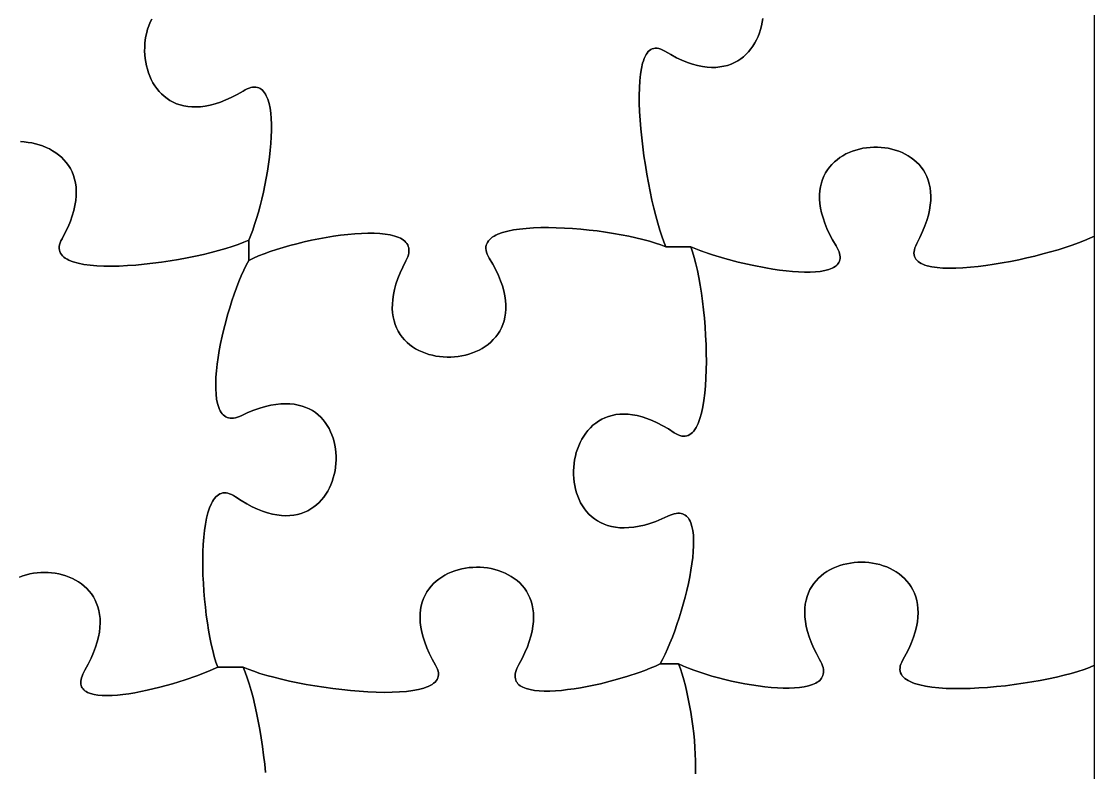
# Model space of a CAD drawing. Header units: millimetres. Extents: x 0 to 5, y 0 to 7.
# Drawn here: x 2.5 to 5, y 1.75 to 3.5 of the extents above; entities that cross this region are included whole.
import ezdxf

# ---------------------------------------------------------------- set-up
doc = ezdxf.new("R2010")
doc.units = ezdxf.units.MM

msp = doc.modelspace()

# ---------------------------------------------------------------- linework, layer by layer
at = {"flags": 128}
for points in [[(4.059542, 2.974792), (4.070785, 2.970117), (4.082953, 2.965447), (4.109677, 2.956241), (4.138938, 2.947416), (4.169962, 2.939213), (4.201974, 2.931874), (4.234201, 2.925642), (4.250152, 2.923016), (4.265866, 2.920758), (4.281246, 2.918897), (4.296196, 2.917464), (4.310618, 2.916488), (4.324416, 2.916001), (4.337493, 2.916033), (4.349752, 2.916613), (4.361097, 2.917771), (4.371429, 2.91954), (4.380653, 2.921947), (4.388673, 2.925024), (4.3922, 2.926823), (4.39539, 2.928801), (4.39823, 2.930961), (4.400708, 2.933308), (4.402812, 2.935845), (4.40453, 2.938575), (4.40585, 2.941504), (4.40676, 2.944633), (4.407248, 2.947968), (4.407301, 2.951512), (4.406908, 2.955268), (4.406056, 2.959242), (4.404733, 2.963435), (4.402927, 2.967853), (4.400627, 2.972498), (4.397819, 2.977375), (4.389761, 2.99115), (4.382727, 3.004508), (4.376683, 3.017449), (4.371598, 3.029971), (4.367438, 3.042074), (4.364172, 3.053757), (4.361765, 3.065019), (4.360187, 3.075858), (4.359404, 3.086275), (4.359383, 3.096268), (4.360092, 3.105837), (4.361498, 3.11498), (4.363569, 3.123697), (4.366271, 3.131986), (4.369573, 3.139847), (4.373442, 3.14728), (4.377845, 3.154283), (4.382749, 3.160854), (4.388122, 3.166995), (4.393931, 3.172703), (4.400143, 3.177977), (4.406727, 3.182817), (4.413649, 3.187223), (4.420876, 3.191192), (4.428376, 3.194724), (4.436117, 3.197819), (4.444065, 3.200475), (4.452188, 3.202692), (4.460454, 3.204468), (4.46883, 3.205803), (4.477282, 3.206696), (4.48578, 3.207146), (4.494289, 3.207152), (4.502777, 3.206713), (4.511212, 3.205829), (4.519561, 3.204498), (4.527791, 3.20272), (4.53587, 3.200494), (4.543766, 3.197819), (4.551444, 3.194694), (4.558874, 3.191117), (4.566021, 3.187089), (4.572854, 3.182609), (4.579341, 3.177675), (4.585447, 3.172287), (4.591141, 3.166443), (4.59639, 3.160143), (4.601161, 3.153387), (4.605422, 3.146172), (4.609141, 3.138499), (4.612283, 3.130366), (4.614818, 3.121773), (4.616712, 3.112718), (4.617932, 3.103201), (4.618446, 3.093221), (4.618222, 3.082777), (4.617226, 3.071868), (4.615426, 3.060494), (4.61279, 3.048653), (4.609284, 3.036344), (4.604877, 3.023567), (4.599535, 3.01032), (4.593226, 2.996604), (4.585917, 2.982417), (4.58343, 2.977398), (4.581546, 2.97264), (4.580248, 2.96814), (4.579522, 2.963891), (4.579351, 2.959891), (4.57972, 2.956134), (4.580615, 2.952616), (4.582019, 2.949331), (4.583918, 2.946277), (4.586296, 2.943448), (4.589137, 2.94084), (4.592427, 2.938448), (4.596149, 2.936267), (4.600289, 2.934294), (4.604831, 2.932524), (4.60976, 2.930951), (4.620716, 2.928383), (4.633035, 2.926553), (4.646594, 2.925425), (4.66127, 2.924964), (4.67694, 2.925132), (4.69348, 2.925895), (4.710769, 2.927215), (4.728682, 2.929057), (4.747098, 2.931385), (4.765893, 2.934162), (4.784944, 2.937352), (4.804129, 2.94092), (4.823324, 2.944828), (4.842407, 2.949042), (4.861254, 2.953524), (4.879743, 2.958239), (4.89775, 2.96315), (4.915154, 2.968222), (4.93183, 2.973419), (4.947656, 2.978703), (4.962509, 2.98404), (4.976266, 2.989392), (4.988804, 2.994724), (5, 3), (5, 4)], [(2.497497, 3.219921), (2.506411, 3.219356), (2.515263, 3.218347), (2.524019, 3.216892), (2.532646, 3.214992), (2.541111, 3.212646), (2.54938, 3.209854), (2.557419, 3.206615), (2.565196, 3.202929), (2.572676, 3.198795), (2.579826, 3.194214), (2.586613, 3.189185), (2.593003, 3.183707), (2.598963, 3.177781), (2.604459, 3.171405), (2.609458, 3.164579), (2.613926, 3.157303), (2.617829, 3.149577), (2.621135, 3.1414), (2.62381, 3.132772), (2.625819, 3.123692), (2.627131, 3.114161), (2.62771, 3.104177), (2.627525, 3.09374), (2.62654, 3.08285), (2.624724, 3.071507), (2.622042, 3.05971), (2.61846, 3.047458), (2.613946, 3.034752), (2.608466, 3.021591), (2.601985, 3.007975), (2.594472, 2.993903), (2.591923, 2.988912), (2.590009, 2.984153), (2.588713, 2.979622), (2.58802, 2.975316), (2.587912, 2.97123), (2.588375, 2.967361), (2.58939, 2.963705), (2.590943, 2.96026), (2.593015, 2.95702), (2.595592, 2.953983), (2.598657, 2.951145), (2.602193, 2.948503), (2.606184, 2.946052), (2.610613, 2.94379), (2.615465, 2.941712), (2.620722, 2.939814), (2.632389, 2.936548), (2.645482, 2.933963), (2.659872, 2.932028), (2.675426, 2.930716), (2.692013, 2.929997), (2.709504, 2.929843), (2.727766, 2.930225), (2.746668, 2.931113), (2.766081, 2.932479), (2.785872, 2.934293), (2.80591, 2.936528), (2.826066, 2.939154), (2.846206, 2.942141), (2.866202, 2.945462), (2.885921, 2.949087), (2.905232, 2.952987), (2.924005, 2.957133), (2.942108, 2.961497), (2.959411, 2.966049), (2.975783, 2.970761), (2.991092, 2.975603), (3.005207, 2.980548), (3.017998, 2.985564), (3.029333, 2.990625), (3.034055, 3.00186), (3.038706, 3.014069), (3.043262, 3.027153), (3.047696, 3.041011), (3.051981, 3.055543), (3.056093, 3.07065), (3.060004, 3.086232), (3.063688, 3.102188), (3.06712, 3.11842), (3.070272, 3.134826), (3.07312, 3.151308), (3.075637, 3.167765), (3.077796, 3.184097), (3.079572, 3.200206), (3.080938, 3.215989), (3.081868, 3.231349), (3.082337, 3.246185), (3.082317, 3.260396), (3.081783, 3.273884), (3.080709, 3.286548), (3.079068, 3.298289), (3.076835, 3.309006), (3.073983, 3.3186), (3.070486, 3.326971), (3.068487, 3.330666), (3.066317, 3.334018), (3.063974, 3.337015), (3.061452, 3.339643), (3.05875, 3.341891), (3.055863, 3.343745), (3.052789, 3.345194), (3.049525, 3.346224), (3.046066, 3.346824), (3.042411, 3.346981), (3.038555, 3.346682), (3.034495, 3.345915), (3.030228, 3.344668), (3.025751, 3.342927), (3.02106, 3.340681), (3.016153, 3.337917), (3.002318, 3.329967), (2.988907, 3.323048), (2.975921, 3.317126), (2.96336, 3.312168), (2.951226, 3.308142), (2.939518, 3.305015), (2.928238, 3.302753), (2.917385, 3.301324), (2.906962, 3.300694), (2.896967, 3.300832), (2.887403, 3.301702), (2.878269, 3.303274), (2.869566, 3.305514), (2.861295, 3.308388), (2.853456, 3.311864), (2.846051, 3.315909), (2.839079, 3.32049), (2.832542, 3.325574), (2.82644, 3.331129), (2.820773, 3.33712), (2.815543, 3.343515), (2.810749, 3.350282), (2.806393, 3.357386), (2.802475, 3.364796), (2.798996, 3.372478), (2.795957, 3.3804), (2.793357, 3.388527), (2.791199, 3.396829), (2.789482, 3.40527), (2.788206, 3.413819), (2.787374, 3.422443), (2.786984, 3.431108), (2.787039, 3.439781), (2.787538, 3.44843), (2.788482, 3.457022), (2.789873, 3.465524), (2.791709, 3.473902), (2.793993, 3.482124), (2.796724, 3.490157), (2.799904, 3.497967), (2.803533, 3.505523)], [(2.803533, 3.505523), (2.799904, 3.497967), (2.796724, 3.490157), (2.793993, 3.482124), (2.791709, 3.473902), (2.789873, 3.465524), (2.788482, 3.457022), (2.787538, 3.44843), (2.787039, 3.439781), (2.786984, 3.431108), (2.787374, 3.422443), (2.788206, 3.413819), (2.789482, 3.40527), (2.791199, 3.396829), (2.793357, 3.388527), (2.795957, 3.3804), (2.798996, 3.372478), (2.802475, 3.364796), (2.806393, 3.357386), (2.810749, 3.350282), (2.815543, 3.343515), (2.820773, 3.33712), (2.82644, 3.331129), (2.832542, 3.325574), (2.839079, 3.32049), (2.846051, 3.315909), (2.853456, 3.311864), (2.861295, 3.308388), (2.869566, 3.305514), (2.878269, 3.303274), (2.887403, 3.301702), (2.896967, 3.300832), (2.906962, 3.300694), (2.917385, 3.301324), (2.928238, 3.302753), (2.939518, 3.305015), (2.951226, 3.308142), (2.96336, 3.312168), (2.975921, 3.317126), (2.988907, 3.323048), (3.002318, 3.329967), (3.016153, 3.337917), (3.02106, 3.340681), (3.025751, 3.342927), (3.030228, 3.344668), (3.034495, 3.345915), (3.038555, 3.346682), (3.042411, 3.346981), (3.046066, 3.346824), (3.049525, 3.346224), (3.052789, 3.345194), (3.055863, 3.343745), (3.05875, 3.341891), (3.061452, 3.339643), (3.063974, 3.337015), (3.066317, 3.334018), (3.068487, 3.330666), (3.070486, 3.326971), (3.073983, 3.3186), (3.076835, 3.309006), (3.079068, 3.298289), (3.080709, 3.286548), (3.081783, 3.273884), (3.082317, 3.260396), (3.082337, 3.246185), (3.081868, 3.231349), (3.080938, 3.215989), (3.079572, 3.200206), (3.077796, 3.184097), (3.075637, 3.167765), (3.07312, 3.151308), (3.070272, 3.134826), (3.06712, 3.11842), (3.063688, 3.102188), (3.060004, 3.086232), (3.056093, 3.07065), (3.051981, 3.055543), (3.047696, 3.041011), (3.043262, 3.027153), (3.038706, 3.014069), (3.034055, 3.00186), (3.029333, 2.990625), (3.029333, 2.943056)], [(3.029333, 2.943056), (3.040362, 2.948335), (3.05247, 2.953564), (3.065551, 2.958712), (3.079501, 2.96375), (3.094214, 2.96865), (3.109584, 2.973381), (3.125508, 2.977916), (3.141879, 2.982225), (3.158592, 2.986279), (3.175543, 2.990048), (3.192625, 2.993503), (3.209734, 2.996616), (3.226765, 2.999357), (3.243612, 3.001697), (3.26017, 3.003607), (3.276333, 3.005057), (3.291998, 3.006019), (3.307058, 3.006464), (3.321408, 3.006362), (3.334943, 3.005684), (3.347558, 3.004401), (3.359147, 3.002485), (3.369606, 2.999904), (3.378829, 2.996632), (3.382945, 2.994727), (3.386712, 2.992638), (3.390117, 2.990361), (3.393147, 2.987893), (3.39579, 2.98523), (3.398032, 2.982368), (3.399859, 2.979304), (3.40126, 2.976035), (3.402219, 2.972555), (3.402726, 2.968863), (3.402765, 2.964954), (3.402324, 2.960824), (3.401391, 2.95647), (3.399951, 2.951889), (3.397992, 2.947076), (3.3955, 2.942028), (3.388279, 2.927798), (3.382064, 2.914045), (3.376822, 2.900769), (3.37252, 2.887967), (3.369125, 2.875639), (3.366604, 2.863784), (3.364925, 2.852401), (3.364054, 2.841488), (3.363959, 2.831045), (3.364606, 2.82107), (3.365964, 2.811563), (3.367997, 2.802523), (3.370675, 2.793947), (3.373964, 2.785836), (3.37783, 2.778188), (3.382242, 2.771002), (3.387166, 2.764277), (3.392569, 2.758011), (3.398419, 2.752205), (3.404682, 2.746856), (3.411325, 2.741965), (3.418316, 2.737528), (3.425622, 2.733546), (3.433209, 2.730018), (3.441046, 2.726942), (3.449098, 2.724317), (3.457333, 2.722143), (3.465718, 2.720418), (3.474221, 2.71914), (3.482808, 2.71831), (3.491446, 2.717926), (3.500102, 2.717986), (3.508744, 2.71849), (3.517339, 2.719437), (3.525853, 2.720826), (3.534254, 2.722655), (3.542509, 2.724924), (3.550585, 2.72763), (3.558449, 2.730775), (3.566068, 2.734355), (3.573409, 2.738371), (3.580439, 2.742821), (3.587126, 2.747703), (3.593436, 2.753018), (3.599337, 2.758764), (3.604795, 2.764939), (3.609777, 2.771543), (3.614252, 2.778575), (3.618185, 2.786033), (3.621545, 2.793917), (3.624297, 2.802225), (3.626409, 2.810956), (3.627849, 2.82011), (3.628582, 2.829685), (3.628577, 2.83968), (3.627801, 2.850094), (3.62622, 2.860925), (3.623801, 2.872174), (3.620513, 2.883839), (3.61632, 2.895918), (3.611192, 2.908411), (3.605095, 2.921317), (3.597995, 2.934634), (3.589861, 2.948361), (3.587079, 2.953238), (3.584908, 2.957917), (3.583334, 2.962401), (3.582341, 2.966693), (3.581913, 2.970795), (3.582036, 2.974711), (3.582693, 2.978442), (3.583869, 2.981992), (3.58555, 2.985363), (3.587718, 2.988558), (3.590359, 2.99158), (3.593458, 2.994431), (3.596998, 2.997115), (3.600965, 2.999633), (3.605342, 3.001988), (3.610115, 3.004184), (3.620786, 3.008108), (3.632853, 3.011424), (3.646192, 3.014156), (3.66068, 3.016325), (3.676194, 3.017952), (3.692608, 3.019059), (3.7098, 3.019668), (3.727646, 3.0198), (3.746022, 3.019478), (3.764804, 3.018722), (3.783869, 3.017555), (3.803093, 3.015998), (3.822352, 3.014073), (3.841523, 3.011801), (3.860481, 3.009204), (3.879103, 3.006304), (3.897266, 3.003123), (3.914845, 2.999682), (3.931717, 2.996003), (3.947758, 2.992107), (3.962845, 2.988016), (3.976853, 2.983752), (3.989659, 2.979337), (4.001139, 2.974792), (3.99644, 2.98637), (3.99172, 2.999518), (3.987009, 3.014097), (3.982341, 3.029967), (3.977746, 3.046988), (3.973258, 3.065021), (3.968908, 3.083924), (3.964729, 3.103559), (3.960751, 3.123786), (3.957008, 3.144464), (3.953532, 3.165455), (3.950353, 3.186618), (3.947505, 3.207813), (3.94502, 3.2289), (3.942929, 3.24974), (3.941264, 3.270193), (3.940058, 3.290118), (3.939342, 3.309377), (3.939149, 3.327829), (3.93951, 3.345335), (3.940459, 3.361754), (3.942025, 3.376947), (3.944243, 3.390774), (3.947143, 3.403094), (3.948859, 3.408646), (3.950758, 3.413769), (3.952843, 3.418446), (3.955119, 3.422659), (3.95759, 3.42639), (3.96026, 3.429623), (3.963132, 3.432339), (3.966211, 3.434522), (3.9695, 3.436153), (3.973005, 3.437215), (3.976728, 3.437691), (3.980673, 3.437564), (3.984846, 3.436815), (3.989249, 3.435428), (3.993887, 3.433384), (3.998764, 3.430667), (4.012547, 3.42263), (4.025913, 3.415632), (4.038861, 3.40964), (4.051389, 3.40462), (4.063498, 3.40054), (4.075186, 3.397366), (4.086452, 3.395065), (4.097296, 3.393604), (4.107717, 3.392949), (4.117713, 3.393069), (4.127285, 3.393929), (4.13643, 3.395496), (4.145149, 3.397738), (4.15344, 3.40062), (4.161303, 3.404111), (4.168737, 3.408176), (4.17574, 3.412783), (4.182312, 3.417899), (4.188453, 3.42349), (4.194161, 3.429523), (4.199435, 3.435966), (4.204274, 3.442784), (4.208679, 3.449946), (4.212647, 3.457417), (4.216178, 3.465164), (4.219272, 3.473155), (4.221926, 3.481357), (4.224141, 3.489735), (4.225916, 3.498258), (4.227249, 3.506891)], [(4.227249, 3.506891), (4.225916, 3.498258), (4.224141, 3.489735), (4.221926, 3.481357), (4.219272, 3.473155), (4.216178, 3.465164), (4.212647, 3.457417), (4.208679, 3.449946), (4.204274, 3.442784), (4.199435, 3.435966), (4.194161, 3.429523), (4.188453, 3.42349), (4.182312, 3.417899), (4.17574, 3.412783), (4.168737, 3.408176), (4.161303, 3.404111), (4.15344, 3.40062), (4.145149, 3.397738), (4.13643, 3.395496), (4.127285, 3.393929), (4.117713, 3.393069), (4.107717, 3.392949), (4.097296, 3.393604), (4.086452, 3.395065), (4.075186, 3.397366), (4.063498, 3.40054), (4.051389, 3.40462), (4.038861, 3.40964), (4.025913, 3.415632), (4.012547, 3.42263), (3.998764, 3.430667), (3.993887, 3.433384), (3.989249, 3.435428), (3.984846, 3.436815), (3.980673, 3.437564), (3.976728, 3.437691), (3.973005, 3.437215), (3.9695, 3.436153), (3.966211, 3.434522), (3.963132, 3.432339), (3.96026, 3.429623), (3.95759, 3.42639), (3.955119, 3.422659), (3.952843, 3.418446), (3.950758, 3.413769), (3.948859, 3.408646), (3.947143, 3.403094), (3.944243, 3.390774), (3.942025, 3.376947), (3.940459, 3.361754), (3.93951, 3.345335), (3.939149, 3.327829), (3.939342, 3.309377), (3.940058, 3.290118), (3.941264, 3.270193), (3.942929, 3.24974), (3.94502, 3.2289), (3.947505, 3.207813), (3.950353, 3.186618), (3.953532, 3.165455), (3.957008, 3.144464), (3.960751, 3.123786), (3.964729, 3.103559), (3.968908, 3.083924), (3.973258, 3.065021), (3.977746, 3.046988), (3.982341, 3.029967), (3.987009, 3.014097), (3.99172, 2.999518), (3.99644, 2.98637), (4.001139, 2.974792), (4.059542, 2.974792)], [(2.495472, 2.205374), (2.503315, 2.208257), (2.511354, 2.210696), (2.519556, 2.21269), (2.527888, 2.214241), (2.536318, 2.215347), (2.544814, 2.216009), (2.553342, 2.216227), (2.56187, 2.216002), (2.570365, 2.215332), (2.578794, 2.214218), (2.587125, 2.21266), (2.595325, 2.210659), (2.603362, 2.208213), (2.611202, 2.205324), (2.618813, 2.20199), (2.626163, 2.198213), (2.633218, 2.193991), (2.639946, 2.189326), (2.646314, 2.184217), (2.65229, 2.178664), (2.657841, 2.172668), (2.662934, 2.166227), (2.667536, 2.159343), (2.671615, 2.152015), (2.675139, 2.144243), (2.678073, 2.136027), (2.680387, 2.127368), (2.682046, 2.118264), (2.683019, 2.108717), (2.683273, 2.098727), (2.682774, 2.088293), (2.681491, 2.077415), (2.679391, 2.066093), (2.67644, 2.054328), (2.672607, 2.042119), (2.667858, 2.029466), (2.662161, 2.01637), (2.655483, 2.002831), (2.647792, 1.988847), (2.642855, 1.979195), (2.641066, 1.974733), (2.639715, 1.970508), (2.638792, 1.966517), (2.638286, 1.962754), (2.638186, 1.959216), (2.638482, 1.955899), (2.639163, 1.952799), (2.640219, 1.949911), (2.641638, 1.947232), (2.64341, 1.944757), (2.645525, 1.942482), (2.647971, 1.940403), (2.650738, 1.938516), (2.653816, 1.936817), (2.660859, 1.933967), (2.669015, 1.931818), (2.678199, 1.930338), (2.688325, 1.929495), (2.699309, 1.929255), (2.711063, 1.929586), (2.723504, 1.930454), (2.736545, 1.931826), (2.750102, 1.933671), (2.764088, 1.935954), (2.778419, 1.938643), (2.793008, 1.941704), (2.822623, 1.948815), (2.852249, 1.957023), (2.881202, 1.966064), (2.9088, 1.975676), (2.934358, 1.985594), (2.957194, 1.995556), (2.953142, 2.007186), (2.949263, 2.020065), (2.945573, 2.034073), (2.942091, 2.04909), (2.938834, 2.064996), (2.935818, 2.081671), (2.933061, 2.098996), (2.93058, 2.11685), (2.928393, 2.135114), (2.926517, 2.153668), (2.924968, 2.172391), (2.923765, 2.191164), (2.922925, 2.209868), (2.922464, 2.228382), (2.9224, 2.246586), (2.92275, 2.264361), (2.923532, 2.281587), (2.924762, 2.298143), (2.926459, 2.31391), (2.928638, 2.328769), (2.931319, 2.342598), (2.934516, 2.355279), (2.938249, 2.366692), (2.942534, 2.376716), (2.944889, 2.38117), (2.947389, 2.385231), (2.950035, 2.388886), (2.95283, 2.392119), (2.955776, 2.394915), (2.958875, 2.397259), (2.96213, 2.399136), (2.965542, 2.400531), (2.969113, 2.401429), (2.972846, 2.401815), (2.976744, 2.401674), (2.980807, 2.400991), (2.985038, 2.399751), (2.98944, 2.39794), (2.994015, 2.395542), (2.998764, 2.392542), (3.012126, 2.383817), (3.025123, 2.376137), (3.037751, 2.369471), (3.050009, 2.363785), (3.061893, 2.359046), (3.073402, 2.355222), (3.084533, 2.352281), (3.095284, 2.350189), (3.105651, 2.348914), (3.115632, 2.348424), (3.125226, 2.348685), (3.134429, 2.349665), (3.143239, 2.351332), (3.151654, 2.353653), (3.15967, 2.356595), (3.167286, 2.360126), (3.174499, 2.364212), (3.181307, 2.368822), (3.187707, 2.373922), (3.193696, 2.379481), (3.199272, 2.385464), (3.204434, 2.391841), (3.209177, 2.398577), (3.213499, 2.405642), (3.217399, 2.413), (3.220874, 2.420621), (3.223921, 2.428472), (3.226537, 2.43652), (3.228721, 2.444731), (3.23047, 2.453075), (3.231781, 2.461517), (3.232651, 2.470026), (3.233079, 2.478569), (3.233061, 2.487112), (3.232596, 2.495624), (3.231681, 2.504072), (3.230313, 2.512423), (3.22849, 2.520645), (3.226209, 2.528704), (3.223469, 2.536569), (3.220265, 2.544206), (3.216597, 2.551583), (3.212461, 2.558668), (3.207855, 2.565427), (3.202776, 2.571829), (3.197222, 2.57784), (3.191191, 2.583427), (3.18468, 2.588559), (3.177686, 2.593203), (3.170208, 2.597325), (3.162242, 2.600893), (3.153786, 2.603875), (3.144837, 2.606238), (3.135394, 2.60795), (3.125453, 2.608977), (3.115013, 2.609287), (3.10407, 2.608848), (3.092622, 2.607626), (3.080667, 2.605589), (3.068202, 2.602705), (3.055225, 2.598941), (3.041733, 2.594264), (3.027723, 2.588642), (3.013194, 2.582042), (3.008044, 2.579767), (3.003153, 2.578007), (2.998518, 2.57675), (2.994133, 2.575982), (2.989996, 2.57569), (2.986102, 2.575863), (2.982446, 2.576487), (2.979023, 2.577549), (2.975831, 2.579037), (2.972865, 2.580938), (2.97012, 2.583239), (2.967591, 2.585927), (2.965276, 2.58899), (2.963169, 2.592415), (2.961266, 2.596189), (2.959564, 2.6003), (2.956741, 2.609478), (2.954668, 2.61985), (2.953308, 2.631311), (2.95263, 2.64376), (2.952597, 2.657096), (2.953176, 2.671215), (2.954334, 2.686016), (2.956035, 2.701398), (2.958245, 2.717256), (2.960932, 2.733491), (2.964059, 2.749999), (2.967594, 2.766679), (2.971501, 2.783428), (2.975748, 2.800144), (2.980299, 2.816726), (2.98512, 2.833071), (2.990178, 2.849077), (2.995438, 2.864642), (3.000867, 2.879664), (3.006429, 2.894041), (3.012091, 2.907671), (3.017818, 2.920451), (3.023577, 2.93228), (3.029333, 2.943056), (3.029333, 2.990625), (3.017998, 2.985564), (3.005207, 2.980548), (2.991092, 2.975603), (2.975783, 2.970761), (2.959411, 2.966049), (2.942108, 2.961497), (2.924005, 2.957133), (2.905232, 2.952987), (2.885921, 2.949087), (2.866202, 2.945462), (2.846206, 2.942141), (2.826066, 2.939154), (2.80591, 2.936528), (2.785872, 2.934293), (2.766081, 2.932479), (2.746668, 2.931113), (2.727766, 2.930225), (2.709504, 2.929843), (2.692013, 2.929997), (2.675426, 2.930716), (2.659872, 2.932028), (2.645482, 2.933963), (2.632389, 2.936548), (2.620722, 2.939814), (2.615465, 2.941712), (2.610613, 2.94379), (2.606184, 2.946052), (2.602193, 2.948503), (2.598657, 2.951145), (2.595592, 2.953983), (2.593015, 2.95702), (2.590943, 2.96026), (2.58939, 2.963705), (2.588375, 2.967361), (2.587912, 2.97123), (2.58802, 2.975316), (2.588713, 2.979622), (2.590009, 2.984153), (2.591923, 2.988912), (2.594472, 2.993903), (2.601985, 3.007975), (2.608466, 3.021591), (2.613946, 3.034752), (2.61846, 3.047458), (2.622042, 3.05971), (2.624724, 3.071507), (2.62654, 3.08285), (2.627525, 3.09374), (2.62771, 3.104177), (2.627131, 3.114161), (2.625819, 3.123692), (2.62381, 3.132772), (2.621135, 3.1414), (2.617829, 3.149577), (2.613926, 3.157303), (2.609458, 3.164579), (2.604459, 3.171405), (2.598963, 3.177781), (2.593003, 3.183707), (2.586613, 3.189185), (2.579826, 3.194214), (2.572676, 3.198795), (2.565196, 3.202929), (2.557419, 3.206615), (2.54938, 3.209854), (2.541111, 3.212646), (2.532646, 3.214992), (2.524019, 3.216892), (2.515263, 3.218347), (2.506411, 3.219356), (2.497497, 3.219921)], [(4.030972, 2.003028), (4.042044, 1.99807), (4.053988, 1.993185), (4.066712, 1.988401), (4.080122, 1.983743), (4.094127, 1.979238), (4.108634, 1.974914), (4.123552, 1.970796), (4.138787, 1.966911), (4.154247, 1.963287), (4.169841, 1.959949), (4.185475, 1.956925), (4.201057, 1.954241), (4.216495, 1.951924), (4.231696, 1.95), (4.246569, 1.948496), (4.261021, 1.947439), (4.274959, 1.946856), (4.288291, 1.946773), (4.300925, 1.947216), (4.312769, 1.948214), (4.323729, 1.949791), (4.333715, 1.951976), (4.342632, 1.954794), (4.35039, 1.958272), (4.353805, 1.960267), (4.356896, 1.962437), (4.35965, 1.964786), (4.362056, 1.967316), (4.364104, 1.970031), (4.36578, 1.972935), (4.367074, 1.976031), (4.367974, 1.979321), (4.368469, 1.98281), (4.368547, 1.986501), (4.368196, 1.990397), (4.367406, 1.994501), (4.366163, 1.998817), (4.364458, 2.003349), (4.362278, 2.008098), (4.359611, 2.013069), (4.351973, 2.02708), (4.345353, 2.040642), (4.339718, 2.053758), (4.335037, 2.066427), (4.331276, 2.078649), (4.328401, 2.090424), (4.326381, 2.101752), (4.325182, 2.112634), (4.324772, 2.12307), (4.325116, 2.133059), (4.326183, 2.142601), (4.32794, 2.151698), (4.330354, 2.160348), (4.333391, 2.168553), (4.337019, 2.176311), (4.341206, 2.183624), (4.345917, 2.190492), (4.351121, 2.196913), (4.356783, 2.20289), (4.362872, 2.20842), (4.369355, 2.213506), (4.376198, 2.218147), (4.383369, 2.222342), (4.390835, 2.226093), (4.398562, 2.229398), (4.406519, 2.232259), (4.414671, 2.234676), (4.422987, 2.236648), (4.431432, 2.238175), (4.439976, 2.239258), (4.448583, 2.239897), (4.457222, 2.240092), (4.46586, 2.239843), (4.474463, 2.23915), (4.483, 2.238013), (4.491436, 2.236432), (4.499739, 2.234408), (4.507876, 2.231941), (4.515814, 2.22903), (4.523521, 2.225675), (4.530963, 2.221878), (4.538108, 2.217637), (4.544922, 2.212954), (4.551373, 2.207828), (4.557427, 2.202258), (4.563053, 2.196247), (4.568216, 2.189792), (4.572885, 2.182896), (4.577025, 2.175556), (4.580605, 2.167775), (4.583591, 2.159552), (4.585951, 2.150886), (4.587651, 2.141779), (4.588659, 2.132229), (4.588941, 2.122238), (4.588465, 2.111806), (4.587199, 2.100931), (4.585108, 2.089616), (4.58216, 2.077859), (4.578323, 2.065661), (4.573562, 2.053022), (4.567847, 2.039941), (4.561142, 2.02642), (4.553417, 2.012458), (4.550804, 2.007503), (4.548846, 2.002767), (4.547527, 1.998245), (4.546829, 1.993935), (4.546735, 1.989833), (4.547228, 1.985937), (4.548291, 1.982243), (4.549908, 1.978747), (4.552061, 1.975447), (4.554734, 1.972339), (4.557909, 1.96942), (4.561569, 1.966687), (4.565698, 1.964136), (4.570279, 1.961765), (4.575294, 1.95957), (4.580727, 1.957547), (4.592777, 1.954007), (4.606293, 1.951119), (4.621141, 1.948857), (4.637184, 1.947196), (4.654287, 1.946108), (4.672313, 1.945569), (4.691127, 1.945552), (4.710594, 1.946031), (4.730577, 1.946981), (4.750941, 1.948375), (4.771549, 1.950187), (4.792268, 1.952392), (4.812959, 1.954963), (4.833489, 1.957874), (4.85372, 1.9611), (4.873518, 1.964615), (4.892747, 1.968392), (4.91127, 1.972405), (4.928952, 1.976629), (4.945658, 1.981038), (4.961252, 1.985606), (4.975597, 1.990306), (4.988558, 1.995112), (5, 2), (5, 3), (4.988804, 2.994724), (4.976266, 2.989392), (4.962509, 2.98404), (4.947656, 2.978703), (4.93183, 2.973419), (4.915154, 2.968222), (4.89775, 2.96315), (4.879743, 2.958239), (4.861254, 2.953524), (4.842407, 2.949042), (4.823324, 2.944828), (4.804129, 2.94092), (4.784944, 2.937352), (4.765893, 2.934162), (4.747098, 2.931385), (4.728682, 2.929057), (4.710769, 2.927215), (4.69348, 2.925895), (4.67694, 2.925132), (4.66127, 2.924964), (4.646594, 2.925425), (4.633035, 2.926553), (4.620716, 2.928383), (4.60976, 2.930951), (4.604831, 2.932524), (4.600289, 2.934294), (4.596149, 2.936267), (4.592427, 2.938448), (4.589137, 2.94084), (4.586296, 2.943448), (4.583918, 2.946277), (4.582019, 2.949331), (4.580615, 2.952616), (4.57972, 2.956134), (4.579351, 2.959891), (4.579522, 2.963891), (4.580248, 2.96814), (4.581546, 2.97264), (4.58343, 2.977398), (4.585917, 2.982417), (4.593226, 2.996604), (4.599535, 3.01032), (4.604877, 3.023567), (4.609284, 3.036344), (4.61279, 3.048653), (4.615426, 3.060494), (4.617226, 3.071868), (4.618222, 3.082777), (4.618446, 3.093221), (4.617932, 3.103201), (4.616712, 3.112718), (4.614818, 3.121773), (4.612283, 3.130366), (4.609141, 3.138499), (4.605422, 3.146172), (4.601161, 3.153387), (4.59639, 3.160143), (4.591141, 3.166443), (4.585447, 3.172287), (4.579341, 3.177675), (4.572854, 3.182609), (4.566021, 3.187089), (4.558874, 3.191117), (4.551444, 3.194694), (4.543766, 3.197819), (4.53587, 3.200494), (4.527791, 3.20272), (4.519561, 3.204498), (4.511212, 3.205829), (4.502777, 3.206713), (4.494289, 3.207152), (4.48578, 3.207146), (4.477282, 3.206696), (4.46883, 3.205803), (4.460454, 3.204468), (4.452188, 3.202692), (4.444065, 3.200475), (4.436117, 3.197819), (4.428376, 3.194724), (4.420876, 3.191192), (4.413649, 3.187223), (4.406727, 3.182817), (4.400143, 3.177977), (4.393931, 3.172703), (4.388122, 3.166995), (4.382749, 3.160854), (4.377845, 3.154283), (4.373442, 3.14728), (4.369573, 3.139847), (4.366271, 3.131986), (4.363569, 3.123697), (4.361498, 3.11498), (4.360092, 3.105837), (4.359383, 3.096268), (4.359404, 3.086275), (4.360187, 3.075858), (4.361765, 3.065019), (4.364172, 3.053757), (4.367438, 3.042074), (4.371598, 3.029971), (4.376683, 3.017449), (4.382727, 3.004508), (4.389761, 2.99115), (4.397819, 2.977375), (4.400627, 2.972498), (4.402927, 2.967853), (4.404733, 2.963435), (4.406056, 2.959242), (4.406908, 2.955268), (4.407301, 2.951512), (4.407248, 2.947968), (4.40676, 2.944633), (4.40585, 2.941504), (4.40453, 2.938575), (4.402812, 2.935845), (4.400708, 2.933308), (4.39823, 2.930961), (4.39539, 2.928801), (4.3922, 2.926823), (4.388673, 2.925024), (4.380653, 2.921947), (4.371429, 2.91954), (4.361097, 2.917771), (4.349752, 2.916613), (4.337493, 2.916033), (4.324416, 2.916001), (4.310618, 2.916488), (4.296196, 2.917464), (4.281246, 2.918897), (4.265866, 2.920758), (4.250152, 2.923016), (4.234201, 2.925642), (4.201974, 2.931874), (4.169962, 2.939213), (4.138938, 2.947416), (4.109677, 2.956241), (4.095949, 2.960812), (4.082953, 2.965447), (4.070785, 2.970117), (4.059542, 2.974792), (4.063625, 2.963069), (4.067547, 2.949899), (4.071289, 2.935417), (4.074835, 2.919754), (4.078165, 2.903044), (4.081261, 2.88542), (4.084106, 2.867015), (4.086681, 2.847961), (4.088968, 2.828391), (4.090949, 2.80844), (4.092606, 2.788239), (4.093921, 2.767921), (4.094876, 2.74762), (4.095452, 2.727468), (4.095631, 2.707598), (4.095396, 2.688144), (4.094728, 2.669238), (4.093609, 2.651014), (4.092021, 2.633603), (4.089946, 2.61714), (4.087366, 2.601757), (4.084262, 2.587587), (4.080617, 2.574763), (4.076413, 2.563419), (4.074095, 2.558342), (4.071631, 2.553686), (4.069017, 2.549465), (4.066252, 2.545698), (4.063334, 2.5424), (4.060261, 2.539588), (4.057029, 2.537279), (4.053637, 2.535489), (4.050082, 2.534235), (4.046362, 2.533534), (4.042476, 2.533402), (4.03842, 2.533856), (4.034193, 2.534912), (4.029791, 2.536587), (4.025214, 2.538898), (4.020458, 2.541861), (4.007075, 2.55055), (3.994059, 2.558187), (3.981414, 2.564805), (3.969141, 2.570438), (3.957243, 2.575118), (3.945722, 2.578878), (3.934581, 2.581751), (3.923823, 2.58377), (3.913449, 2.584967), (3.903462, 2.585376), (3.893864, 2.585029), (3.884659, 2.583959), (3.875848, 2.582199), (3.867434, 2.579783), (3.859418, 2.576742), (3.851805, 2.573109), (3.844595, 2.568919), (3.837792, 2.564202), (3.831398, 2.558993), (3.825415, 2.553324), (3.819846, 2.547228), (3.814693, 2.540738), (3.809959, 2.533887), (3.805646, 2.526707), (3.801756, 2.519231), (3.798291, 2.511493), (3.795256, 2.503525), (3.79265, 2.495361), (3.790478, 2.487032), (3.788742, 2.478571), (3.787443, 2.470013), (3.786585, 2.461389), (3.78617, 2.452732), (3.786199, 2.444076), (3.786677, 2.435452), (3.787604, 2.426895), (3.788985, 2.418436), (3.790819, 2.41011), (3.793112, 2.401947), (3.795864, 2.393982), (3.799078, 2.386248), (3.802757, 2.378776), (3.806903, 2.371601), (3.811518, 2.364754), (3.816605, 2.35827), (3.822167, 2.352179), (3.828205, 2.346517), (3.834722, 2.341314), (3.841721, 2.336605), (3.849204, 2.332422), (3.857173, 2.328798), (3.865631, 2.325765), (3.87458, 2.323358), (3.884023, 2.321607), (3.893963, 2.320548), (3.9044, 2.320211), (3.915339, 2.320631), (3.926781, 2.321839), (3.938729, 2.32387), (3.951184, 2.326755), (3.964151, 2.330528), (3.977631, 2.335221), (3.991626, 2.340867), (4.006139, 2.3475), (4.011282, 2.349799), (4.016163, 2.351605), (4.020785, 2.352932), (4.025153, 2.353791), (4.029272, 2.354193), (4.033145, 2.354152), (4.036778, 2.353678), (4.040174, 2.352785), (4.043338, 2.351483), (4.046275, 2.349786), (4.048988, 2.347704), (4.051482, 2.345251), (4.053761, 2.342437), (4.055831, 2.339276), (4.057694, 2.335779), (4.059356, 2.331957), (4.062093, 2.323391), (4.064077, 2.313674), (4.065342, 2.3029), (4.065924, 2.291168), (4.065857, 2.278572), (4.065177, 2.265209), (4.063918, 2.251175), (4.062116, 2.236566), (4.059806, 2.221478), (4.057022, 2.206007), (4.053799, 2.190249), (4.050173, 2.174301), (4.046178, 2.158258), (4.04185, 2.142217), (4.037223, 2.126273), (4.032332, 2.110523), (4.027213, 2.095063), (4.0219, 2.079989), (4.016429, 2.065397), (4.010834, 2.051382), (4.00515, 2.038042), (3.999413, 2.025472), (3.993657, 2.013769), (3.987917, 2.003028), (4.030972, 2.003028)], [(3.016875, 1.995556), (3.028342, 1.990692), (3.041336, 1.985863), (3.055719, 1.981097), (3.071356, 1.976423), (3.088111, 1.97187), (3.105846, 1.967468), (3.124426, 1.963244), (3.143714, 1.959228), (3.163573, 1.955449), (3.183869, 1.951935), (3.204464, 1.948716), (3.225222, 1.94582), (3.246006, 1.943276), (3.266681, 1.941114), (3.28711, 1.939362), (3.307156, 1.938049), (3.326684, 1.937203), (3.345557, 1.936855), (3.363639, 1.937032), (3.380793, 1.937764), (3.396883, 1.93908), (3.411773, 1.941008), (3.425326, 1.943578), (3.437406, 1.946817), (3.442852, 1.948698), (3.447877, 1.950756), (3.452467, 1.952997), (3.456603, 1.955423), (3.460269, 1.958039), (3.463447, 1.960847), (3.46612, 1.963852), (3.468272, 1.967057), (3.469886, 1.970466), (3.470944, 1.974082), (3.471429, 1.977908), (3.471324, 1.98195), (3.470612, 1.986209), (3.469277, 1.990691), (3.467301, 1.995398), (3.464667, 2.000333), (3.456877, 2.01426), (3.450112, 2.02775), (3.444337, 2.040804), (3.439521, 2.053422), (3.43563, 2.065602), (3.432631, 2.077346), (3.430492, 2.088652), (3.429179, 2.09952), (3.42866, 2.10995), (3.428901, 2.119943), (3.42987, 2.129497), (3.431534, 2.138612), (3.43386, 2.147288), (3.436814, 2.155525), (3.440365, 2.163323), (3.444479, 2.170681), (3.449122, 2.177599), (3.454264, 2.184077), (3.459869, 2.190114), (3.465906, 2.195711), (3.472341, 2.200867), (3.479142, 2.205582), (3.486276, 2.209855), (3.493709, 2.213686), (3.50141, 2.217076), (3.509344, 2.220023), (3.517479, 2.222528), (3.525782, 2.22459), (3.53422, 2.226209), (3.54276, 2.227385), (3.55137, 2.228118), (3.560016, 2.228406), (3.568665, 2.228251), (3.577285, 2.227651), (3.585842, 2.226607), (3.594305, 2.225119), (3.602638, 2.223185), (3.610811, 2.220806), (3.61879, 2.217981), (3.626541, 2.214711), (3.634033, 2.210994), (3.641232, 2.206832), (3.648105, 2.202223), (3.654619, 2.197167), (3.660741, 2.191664), (3.66644, 2.185713), (3.67168, 2.179316), (3.67643, 2.17247), (3.680657, 2.165176), (3.684328, 2.157434), (3.687409, 2.149244), (3.689869, 2.140605), (3.691673, 2.131516), (3.692789, 2.121979), (3.693185, 2.111991), (3.692827, 2.101554), (3.691682, 2.090667), (3.689718, 2.07933), (3.686901, 2.067541), (3.683198, 2.055303), (3.678577, 2.042612), (3.673005, 2.029471), (3.666449, 2.015878), (3.658875, 2.001833), (3.656231, 1.996857), (3.654073, 1.992118), (3.652389, 1.987613), (3.651168, 1.983338), (3.650398, 1.979289), (3.650067, 1.975463), (3.650165, 1.971856), (3.650679, 1.968463), (3.651598, 1.965282), (3.65291, 1.962307), (3.654604, 1.959536), (3.656669, 1.956964), (3.659092, 1.954588), (3.661863, 1.952404), (3.664969, 1.950408), (3.668399, 1.948596), (3.676186, 1.945509), (3.685131, 1.943113), (3.695141, 1.941376), (3.706124, 1.940269), (3.717989, 1.93976), (3.730641, 1.93982), (3.74399, 1.940416), (3.757943, 1.941519), (3.772407, 1.943098), (3.78729, 1.945122), (3.802499, 1.947561), (3.817943, 1.950383), (3.833528, 1.953559), (3.849164, 1.957057), (3.880213, 1.964898), (3.910352, 1.973661), (3.938841, 1.9831), (3.952237, 1.987997), (3.964943, 1.992971), (3.976867, 1.997992), (3.987917, 2.003028), (3.993657, 2.013769), (3.999413, 2.025472), (4.00515, 2.038042), (4.010834, 2.051382), (4.016429, 2.065397), (4.0219, 2.079989), (4.027213, 2.095063), (4.032332, 2.110523), (4.037223, 2.126273), (4.04185, 2.142217), (4.046178, 2.158258), (4.050173, 2.174301), (4.053799, 2.190249), (4.057022, 2.206007), (4.059806, 2.221478), (4.062116, 2.236566), (4.063918, 2.251175), (4.065177, 2.265209), (4.065857, 2.278572), (4.065924, 2.291168), (4.065342, 2.3029), (4.064077, 2.313674), (4.062093, 2.323391), (4.059356, 2.331957), (4.057694, 2.335779), (4.055831, 2.339276), (4.053761, 2.342437), (4.051482, 2.345251), (4.048988, 2.347704), (4.046275, 2.349786), (4.043338, 2.351483), (4.040174, 2.352785), (4.036778, 2.353678), (4.033145, 2.354152), (4.029272, 2.354193), (4.025153, 2.353791), (4.020785, 2.352932), (4.016163, 2.351605), (4.011282, 2.349799), (4.006139, 2.3475), (3.991626, 2.340867), (3.977631, 2.335221), (3.964151, 2.330528), (3.951184, 2.326755), (3.938729, 2.32387), (3.926781, 2.321839), (3.915339, 2.320631), (3.9044, 2.320211), (3.893963, 2.320548), (3.884023, 2.321607), (3.87458, 2.323358), (3.865631, 2.325765), (3.857173, 2.328798), (3.849204, 2.332422), (3.841721, 2.336605), (3.834722, 2.341314), (3.828205, 2.346517), (3.822167, 2.352179), (3.816605, 2.35827), (3.811518, 2.364754), (3.806903, 2.371601), (3.802757, 2.378776), (3.799078, 2.386248), (3.795864, 2.393982), (3.793112, 2.401947), (3.790819, 2.41011), (3.788985, 2.418436), (3.787604, 2.426895), (3.786677, 2.435452), (3.786199, 2.444076), (3.78617, 2.452732), (3.786585, 2.461389), (3.787443, 2.470013), (3.788742, 2.478571), (3.790478, 2.487032), (3.79265, 2.495361), (3.795256, 2.503525), (3.798291, 2.511493), (3.801756, 2.519231), (3.805646, 2.526707), (3.809959, 2.533887), (3.814693, 2.540738), (3.819846, 2.547228), (3.825415, 2.553324), (3.831398, 2.558993), (3.837792, 2.564202), (3.844595, 2.568919), (3.851805, 2.573109), (3.859418, 2.576742), (3.867434, 2.579783), (3.875848, 2.582199), (3.884659, 2.583959), (3.893864, 2.585029), (3.903462, 2.585376), (3.913449, 2.584967), (3.923823, 2.58377), (3.934581, 2.581751), (3.945722, 2.578878), (3.957243, 2.575118), (3.969141, 2.570438), (3.981414, 2.564805), (3.994059, 2.558187), (4.007075, 2.55055), (4.020458, 2.541861), (4.025214, 2.538898), (4.029791, 2.536587), (4.034193, 2.534912), (4.03842, 2.533856), (4.042476, 2.533402), (4.046362, 2.533534), (4.050082, 2.534235), (4.053637, 2.535489), (4.057029, 2.537279), (4.060261, 2.539588), (4.063334, 2.5424), (4.066252, 2.545698), (4.069017, 2.549465), (4.071631, 2.553686), (4.074095, 2.558342), (4.076413, 2.563419), (4.080617, 2.574763), (4.084262, 2.587587), (4.087366, 2.601757), (4.089946, 2.61714), (4.092021, 2.633603), (4.093609, 2.651014), (4.094728, 2.669238), (4.095396, 2.688144), (4.095631, 2.707598), (4.095452, 2.727468), (4.094876, 2.74762), (4.093921, 2.767921), (4.092606, 2.788239), (4.090949, 2.80844), (4.088968, 2.828391), (4.086681, 2.847961), (4.084106, 2.867015), (4.081261, 2.88542), (4.078165, 2.903044), (4.074835, 2.919754), (4.071289, 2.935417), (4.067547, 2.949899), (4.063625, 2.963069), (4.059542, 2.974792), (4.001139, 2.974792), (3.989659, 2.979337), (3.976853, 2.983752), (3.962845, 2.988016), (3.947758, 2.992107), (3.931717, 2.996003), (3.914845, 2.999682), (3.897266, 3.003123), (3.879103, 3.006304), (3.860481, 3.009204), (3.841523, 3.011801), (3.822352, 3.014073), (3.803093, 3.015998), (3.783869, 3.017555), (3.764804, 3.018722), (3.746022, 3.019478), (3.727646, 3.0198), (3.7098, 3.019668), (3.692608, 3.019059), (3.676194, 3.017952), (3.66068, 3.016325), (3.646192, 3.014156), (3.632853, 3.011424), (3.620786, 3.008108), (3.610115, 3.004184), (3.605342, 3.001988), (3.600965, 2.999633), (3.596998, 2.997115), (3.593458, 2.994431), (3.590359, 2.99158), (3.587718, 2.988558), (3.58555, 2.985363), (3.583869, 2.981992), (3.582693, 2.978442), (3.582036, 2.974711), (3.581913, 2.970795), (3.582341, 2.966693), (3.583334, 2.962401), (3.584908, 2.957917), (3.587079, 2.953238), (3.589861, 2.948361), (3.597995, 2.934634), (3.605095, 2.921317), (3.611192, 2.908411), (3.61632, 2.895918), (3.620513, 2.883839), (3.623801, 2.872174), (3.62622, 2.860925), (3.627801, 2.850094), (3.628577, 2.83968), (3.628582, 2.829685), (3.627849, 2.82011), (3.626409, 2.810956), (3.624297, 2.802225), (3.621545, 2.793917), (3.618185, 2.786033), (3.614252, 2.778575), (3.609777, 2.771543), (3.604795, 2.764939), (3.599337, 2.758764), (3.593436, 2.753018), (3.587126, 2.747703), (3.580439, 2.742821), (3.573409, 2.738371), (3.566068, 2.734355), (3.558449, 2.730775), (3.550585, 2.72763), (3.542509, 2.724924), (3.534254, 2.722655), (3.525853, 2.720826), (3.517339, 2.719437), (3.508744, 2.71849), (3.500102, 2.717986), (3.491446, 2.717926), (3.482808, 2.71831), (3.474221, 2.71914), (3.465718, 2.720418), (3.457333, 2.722143), (3.449098, 2.724317), (3.441046, 2.726942), (3.433209, 2.730018), (3.425622, 2.733546), (3.418316, 2.737528), (3.411325, 2.741965), (3.404682, 2.746856), (3.398419, 2.752205), (3.392569, 2.758011), (3.387166, 2.764277), (3.382242, 2.771002), (3.37783, 2.778188), (3.373964, 2.785836), (3.370675, 2.793947), (3.367997, 2.802523), (3.365964, 2.811563), (3.364606, 2.82107), (3.363959, 2.831045), (3.364054, 2.841488), (3.364925, 2.852401), (3.366604, 2.863784), (3.369125, 2.875639), (3.37252, 2.887967), (3.376822, 2.900769), (3.382064, 2.914045), (3.388279, 2.927798), (3.3955, 2.942028), (3.397992, 2.947076), (3.399951, 2.951889), (3.401391, 2.95647), (3.402324, 2.960824), (3.402765, 2.964954), (3.402726, 2.968863), (3.402219, 2.972555), (3.40126, 2.976035), (3.399859, 2.979304), (3.398032, 2.982368), (3.39579, 2.98523), (3.393147, 2.987893), (3.390117, 2.990361), (3.386712, 2.992638), (3.382945, 2.994727), (3.378829, 2.996632), (3.369606, 2.999904), (3.359147, 3.002485), (3.347558, 3.004401), (3.334943, 3.005684), (3.321408, 3.006362), (3.307058, 3.006464), (3.291998, 3.006019), (3.276333, 3.005057), (3.26017, 3.003607), (3.243612, 3.001697), (3.226765, 2.999357), (3.209734, 2.996616), (3.192625, 2.993503), (3.175543, 2.990048), (3.158592, 2.986279), (3.141879, 2.982225), (3.125508, 2.977916), (3.109584, 2.973381), (3.094214, 2.96865), (3.079501, 2.96375), (3.065551, 2.958712), (3.05247, 2.953564), (3.040362, 2.948335), (3.029333, 2.943056), (3.023577, 2.93228), (3.017818, 2.920451), (3.012091, 2.907671), (3.006429, 2.894041), (3.000867, 2.879664), (2.995438, 2.864642), (2.990178, 2.849077), (2.98512, 2.833071), (2.980299, 2.816726), (2.975748, 2.800144), (2.971501, 2.783428), (2.967594, 2.766679), (2.964059, 2.749999), (2.960932, 2.733491), (2.958245, 2.717256), (2.956035, 2.701398), (2.954334, 2.686016), (2.953176, 2.671215), (2.952597, 2.657096), (2.95263, 2.64376), (2.953308, 2.631311), (2.954668, 2.61985), (2.956741, 2.609478), (2.959564, 2.6003), (2.961266, 2.596189), (2.963169, 2.592415), (2.965276, 2.58899), (2.967591, 2.585927), (2.97012, 2.583239), (2.972865, 2.580938), (2.975831, 2.579037), (2.979023, 2.577549), (2.982446, 2.576487), (2.986102, 2.575863), (2.989996, 2.57569), (2.994133, 2.575982), (2.998518, 2.57675), (3.003153, 2.578007), (3.008044, 2.579767), (3.013194, 2.582042), (3.027723, 2.588642), (3.041733, 2.594264), (3.055225, 2.598941), (3.068202, 2.602705), (3.080667, 2.605589), (3.092622, 2.607626), (3.10407, 2.608848), (3.115013, 2.609287), (3.125453, 2.608977), (3.135394, 2.60795), (3.144837, 2.606238), (3.153786, 2.603875), (3.162242, 2.600893), (3.170208, 2.597325), (3.177686, 2.593203), (3.18468, 2.588559), (3.191191, 2.583427), (3.197222, 2.57784), (3.202776, 2.571829), (3.207855, 2.565427), (3.212461, 2.558668), (3.216597, 2.551583), (3.220265, 2.544206), (3.223469, 2.536569), (3.226209, 2.528704), (3.22849, 2.520645), (3.230313, 2.512423), (3.231681, 2.504072), (3.232596, 2.495624), (3.233061, 2.487112), (3.233079, 2.478569), (3.232651, 2.470026), (3.231781, 2.461517), (3.23047, 2.453075), (3.228721, 2.444731), (3.226537, 2.43652), (3.223921, 2.428472), (3.220874, 2.420621), (3.217399, 2.413), (3.213499, 2.405642), (3.209177, 2.398577), (3.204434, 2.391841), (3.199272, 2.385464), (3.193696, 2.379481), (3.187707, 2.373922), (3.181307, 2.368822), (3.174499, 2.364212), (3.167286, 2.360126), (3.15967, 2.356595), (3.151654, 2.353653), (3.143239, 2.351332), (3.134429, 2.349665), (3.125226, 2.348685), (3.115632, 2.348424), (3.105651, 2.348914), (3.095284, 2.350189), (3.084533, 2.352281), (3.073402, 2.355222), (3.061893, 2.359046), (3.050009, 2.363785), (3.037751, 2.369471), (3.025123, 2.376137), (3.012126, 2.383817), (2.998764, 2.392542), (2.994015, 2.395542), (2.98944, 2.39794), (2.985038, 2.399751), (2.980807, 2.400991), (2.976744, 2.401674), (2.972846, 2.401815), (2.969113, 2.401429), (2.965542, 2.400531), (2.96213, 2.399136), (2.958875, 2.397259), (2.955776, 2.394915), (2.95283, 2.392119), (2.950035, 2.388886), (2.947389, 2.385231), (2.944889, 2.38117), (2.942534, 2.376716), (2.938249, 2.366692), (2.934516, 2.355279), (2.931319, 2.342598), (2.928638, 2.328769), (2.926459, 2.31391), (2.924762, 2.298143), (2.923532, 2.281587), (2.92275, 2.264361), (2.9224, 2.246586), (2.922464, 2.228382), (2.922925, 2.209868), (2.923765, 2.191164), (2.924968, 2.172391), (2.926517, 2.153668), (2.928393, 2.135114), (2.93058, 2.11685), (2.933061, 2.098996), (2.935818, 2.081671), (2.938834, 2.064996), (2.942091, 2.04909), (2.945573, 2.034073), (2.949263, 2.020065), (2.953142, 2.007186), (2.957194, 1.995556), (3.016875, 1.995556)], [(4.070079, 1.747156), (4.070432, 1.761819), (4.070352, 1.777029), (4.069857, 1.792687), (4.068969, 1.808692), (4.067709, 1.824945), (4.066096, 1.841346), (4.064151, 1.857796), (4.061895, 1.874194), (4.059349, 1.890442), (4.056532, 1.906439), (4.053465, 1.922086), (4.05017, 1.937283), (4.046665, 1.95193), (4.042973, 1.965928), (4.039113, 1.979176), (4.035106, 1.991576), (4.030972, 2.003028), (3.987917, 2.003028), (3.976867, 1.997992), (3.964943, 1.992971), (3.952237, 1.987997), (3.938841, 1.9831), (3.910352, 1.973661), (3.880213, 1.964898), (3.849164, 1.957057), (3.833528, 1.953559), (3.817943, 1.950383), (3.802499, 1.947561), (3.78729, 1.945122), (3.772407, 1.943098), (3.757943, 1.941519), (3.74399, 1.940416), (3.730641, 1.93982), (3.717989, 1.93976), (3.706124, 1.940269), (3.695141, 1.941376), (3.685131, 1.943113), (3.676186, 1.945509), (3.668399, 1.948596), (3.664969, 1.950408), (3.661863, 1.952404), (3.659092, 1.954588), (3.656669, 1.956964), (3.654604, 1.959536), (3.65291, 1.962307), (3.651598, 1.965282), (3.650679, 1.968463), (3.650165, 1.971856), (3.650067, 1.975463), (3.650398, 1.979289), (3.651168, 1.983338), (3.652389, 1.987613), (3.654073, 1.992118), (3.656231, 1.996857), (3.658875, 2.001833), (3.666449, 2.015878), (3.673005, 2.029471), (3.678577, 2.042612), (3.683198, 2.055303), (3.686901, 2.067541), (3.689718, 2.07933), (3.691682, 2.090667), (3.692827, 2.101554), (3.693185, 2.111991), (3.692789, 2.121979), (3.691673, 2.131516), (3.689869, 2.140605), (3.687409, 2.149244), (3.684328, 2.157434), (3.680657, 2.165176), (3.67643, 2.17247), (3.67168, 2.179316), (3.66644, 2.185713), (3.660741, 2.191664), (3.654619, 2.197167), (3.648105, 2.202223), (3.641232, 2.206832), (3.634033, 2.210994), (3.626541, 2.214711), (3.61879, 2.217981), (3.610811, 2.220806), (3.602638, 2.223185), (3.594305, 2.225119), (3.585842, 2.226607), (3.577285, 2.227651), (3.568665, 2.228251), (3.560016, 2.228406), (3.55137, 2.228118), (3.54276, 2.227385), (3.53422, 2.226209), (3.525782, 2.22459), (3.517479, 2.222528), (3.509344, 2.220023), (3.50141, 2.217076), (3.493709, 2.213686), (3.486276, 2.209855), (3.479142, 2.205582), (3.472341, 2.200867), (3.465906, 2.195711), (3.459869, 2.190114), (3.454264, 2.184077), (3.449122, 2.177599), (3.444479, 2.170681), (3.440365, 2.163323), (3.436814, 2.155525), (3.43386, 2.147288), (3.431534, 2.138612), (3.42987, 2.129497), (3.428901, 2.119943), (3.42866, 2.10995), (3.429179, 2.09952), (3.430492, 2.088652), (3.432631, 2.077346), (3.43563, 2.065602), (3.439521, 2.053422), (3.444337, 2.040804), (3.450112, 2.02775), (3.456877, 2.01426), (3.464667, 2.000333), (3.467301, 1.995398), (3.469277, 1.990691), (3.470612, 1.986209), (3.471324, 1.98195), (3.471429, 1.977908), (3.470944, 1.974082), (3.469886, 1.970466), (3.468272, 1.967057), (3.46612, 1.963852), (3.463447, 1.960847), (3.460269, 1.958039), (3.456603, 1.955423), (3.452467, 1.952997), (3.447877, 1.950756), (3.442852, 1.948698), (3.437406, 1.946817), (3.425326, 1.943578), (3.411773, 1.941008), (3.396883, 1.93908), (3.380793, 1.937764), (3.363639, 1.937032), (3.345557, 1.936855), (3.326684, 1.937203), (3.307156, 1.938049), (3.28711, 1.939362), (3.266681, 1.941114), (3.246006, 1.943276), (3.225222, 1.94582), (3.204464, 1.948716), (3.183869, 1.951935), (3.163573, 1.955449), (3.143714, 1.959228), (3.124426, 1.963244), (3.105846, 1.967468), (3.088111, 1.97187), (3.071356, 1.976423), (3.055719, 1.981097), (3.041336, 1.985863), (3.028342, 1.990692), (3.016875, 1.995556), (3.02152, 1.984027), (3.026133, 1.971042), (3.030685, 1.956731), (3.035147, 1.941227), (3.039492, 1.924663), (3.043691, 1.907171), (3.047716, 1.888883), (3.051538, 1.869932), (3.055129, 1.85045), (3.058461, 1.830569), (3.061506, 1.810422), (3.064235, 1.790142), (3.06662, 1.76986), (3.068632, 1.749708)], [(5, 1), (5, 2), (4.988558, 1.995112), (4.975597, 1.990306), (4.961252, 1.985606), (4.945658, 1.981038), (4.928952, 1.976629), (4.91127, 1.972405), (4.892747, 1.968392), (4.873518, 1.964615), (4.85372, 1.9611), (4.833489, 1.957874), (4.812959, 1.954963), (4.792268, 1.952392), (4.771549, 1.950187), (4.750941, 1.948375), (4.730577, 1.946981), (4.710594, 1.946031), (4.691127, 1.945552), (4.672313, 1.945569), (4.654287, 1.946108), (4.637184, 1.947196), (4.621141, 1.948857), (4.606293, 1.951119), (4.592777, 1.954007), (4.580727, 1.957547), (4.575294, 1.95957), (4.570279, 1.961765), (4.565698, 1.964136), (4.561569, 1.966687), (4.557909, 1.96942), (4.554734, 1.972339), (4.552061, 1.975447), (4.549908, 1.978747), (4.548291, 1.982243), (4.547228, 1.985937), (4.546735, 1.989833), (4.546829, 1.993935), (4.547527, 1.998245), (4.548846, 2.002767), (4.550804, 2.007503), (4.553417, 2.012458), (4.561142, 2.02642), (4.567847, 2.039941), (4.573562, 2.053022), (4.578323, 2.065661), (4.58216, 2.077859), (4.585108, 2.089616), (4.587199, 2.100931), (4.588465, 2.111806), (4.588941, 2.122238), (4.588659, 2.132229), (4.587651, 2.141779), (4.585951, 2.150886), (4.583591, 2.159552), (4.580605, 2.167775), (4.577025, 2.175556), (4.572885, 2.182896), (4.568216, 2.189792), (4.563053, 2.196247), (4.557427, 2.202258), (4.551373, 2.207828), (4.544922, 2.212954), (4.538108, 2.217637), (4.530963, 2.221878), (4.523521, 2.225675), (4.515814, 2.22903), (4.507876, 2.231941), (4.499739, 2.234408), (4.491436, 2.236432), (4.483, 2.238013), (4.474463, 2.23915), (4.46586, 2.239843), (4.457222, 2.240092), (4.448583, 2.239897), (4.439976, 2.239258), (4.431432, 2.238175), (4.422987, 2.236648), (4.414671, 2.234676), (4.406519, 2.232259), (4.398562, 2.229398), (4.390835, 2.226093), (4.383369, 2.222342), (4.376198, 2.218147), (4.369355, 2.213506), (4.362872, 2.20842), (4.356783, 2.20289), (4.351121, 2.196913), (4.345917, 2.190492), (4.341206, 2.183624), (4.337019, 2.176311), (4.333391, 2.168553), (4.330354, 2.160348), (4.32794, 2.151698), (4.326183, 2.142601), (4.325116, 2.133059), (4.324772, 2.12307), (4.325182, 2.112634), (4.326381, 2.101752), (4.328401, 2.090424), (4.331276, 2.078649), (4.335037, 2.066427), (4.339718, 2.053758), (4.345353, 2.040642), (4.351973, 2.02708), (4.359611, 2.013069), (4.362278, 2.008098), (4.364458, 2.003349), (4.366163, 1.998817), (4.367406, 1.994501), (4.368196, 1.990397), (4.368547, 1.986501), (4.368469, 1.98281), (4.367974, 1.979321), (4.367074, 1.976031), (4.36578, 1.972935), (4.364104, 1.970031), (4.362056, 1.967316), (4.35965, 1.964786), (4.356896, 1.962437), (4.353805, 1.960267), (4.35039, 1.958272), (4.342632, 1.954794), (4.333715, 1.951976), (4.323729, 1.949791), (4.312769, 1.948214), (4.300925, 1.947216), (4.288291, 1.946773), (4.274959, 1.946856), (4.261021, 1.947439), (4.246569, 1.948496), (4.231696, 1.95), (4.216495, 1.951924), (4.201057, 1.954241), (4.185475, 1.956925), (4.169841, 1.959949), (4.154247, 1.963287), (4.138787, 1.966911), (4.123552, 1.970796), (4.108634, 1.974914), (4.094127, 1.979238), (4.080122, 1.983743), (4.066712, 1.988401), (4.053988, 1.993185), (4.042044, 1.99807), (4.030972, 2.003028), (4.035106, 1.991576), (4.039113, 1.979176), (4.042973, 1.965928), (4.046665, 1.95193), (4.05017, 1.937283), (4.053465, 1.922086), (4.056532, 1.906439), (4.059349, 1.890442), (4.061895, 1.874194), (4.064151, 1.857796), (4.066096, 1.841346), (4.067709, 1.824945), (4.068969, 1.808692), (4.069857, 1.792687), (4.070352, 1.777029), (4.070432, 1.761819), (4.070079, 1.747156)], [(3.068632, 1.749708), (3.06662, 1.76986), (3.064235, 1.790142), (3.061506, 1.810422), (3.058461, 1.830569), (3.055129, 1.85045), (3.051538, 1.869932), (3.047716, 1.888883), (3.043691, 1.907171), (3.039492, 1.924663), (3.035147, 1.941227), (3.030685, 1.956731), (3.026133, 1.971042), (3.02152, 1.984027), (3.016875, 1.995556), (2.957194, 1.995556), (2.934358, 1.985594), (2.9088, 1.975676), (2.881202, 1.966064), (2.852249, 1.957023), (2.822623, 1.948815), (2.793008, 1.941704), (2.778419, 1.938643), (2.764088, 1.935954), (2.750102, 1.933671), (2.736545, 1.931826), (2.723504, 1.930454), (2.711063, 1.929586), (2.699309, 1.929255), (2.688325, 1.929495), (2.678199, 1.930338), (2.669015, 1.931818), (2.660859, 1.933967), (2.653816, 1.936817), (2.650738, 1.938516), (2.647971, 1.940403), (2.645525, 1.942482), (2.64341, 1.944757), (2.641638, 1.947232), (2.640219, 1.949911), (2.639163, 1.952799), (2.638482, 1.955899), (2.638186, 1.959216), (2.638286, 1.962754), (2.638792, 1.966517), (2.639715, 1.970508), (2.641066, 1.974733), (2.642855, 1.979195), (2.645093, 1.983898), (2.647792, 1.988847), (2.655483, 2.002831), (2.662161, 2.01637), (2.667858, 2.029466), (2.672607, 2.042119), (2.67644, 2.054328), (2.679391, 2.066093), (2.681491, 2.077415), (2.682774, 2.088293), (2.683273, 2.098727), (2.683019, 2.108717), (2.682046, 2.118264), (2.680387, 2.127368), (2.678073, 2.136027), (2.675139, 2.144243), (2.671615, 2.152015), (2.667536, 2.159343), (2.662934, 2.166227), (2.657841, 2.172668), (2.65229, 2.178664), (2.646314, 2.184217), (2.639946, 2.189326), (2.633218, 2.193991), (2.626163, 2.198213), (2.618813, 2.20199), (2.611202, 2.205324), (2.603362, 2.208213), (2.595325, 2.210659), (2.587125, 2.21266), (2.578794, 2.214218), (2.570365, 2.215332), (2.56187, 2.216002), (2.553342, 2.216227), (2.544814, 2.216009), (2.536318, 2.215347), (2.527888, 2.214241), (2.519556, 2.21269), (2.511354, 2.210696), (2.503315, 2.208257), (2.495472, 2.205374)]]:
    msp.add_lwpolyline(points, dxfattribs=at)

doc.saveas('drawing.dxf')
